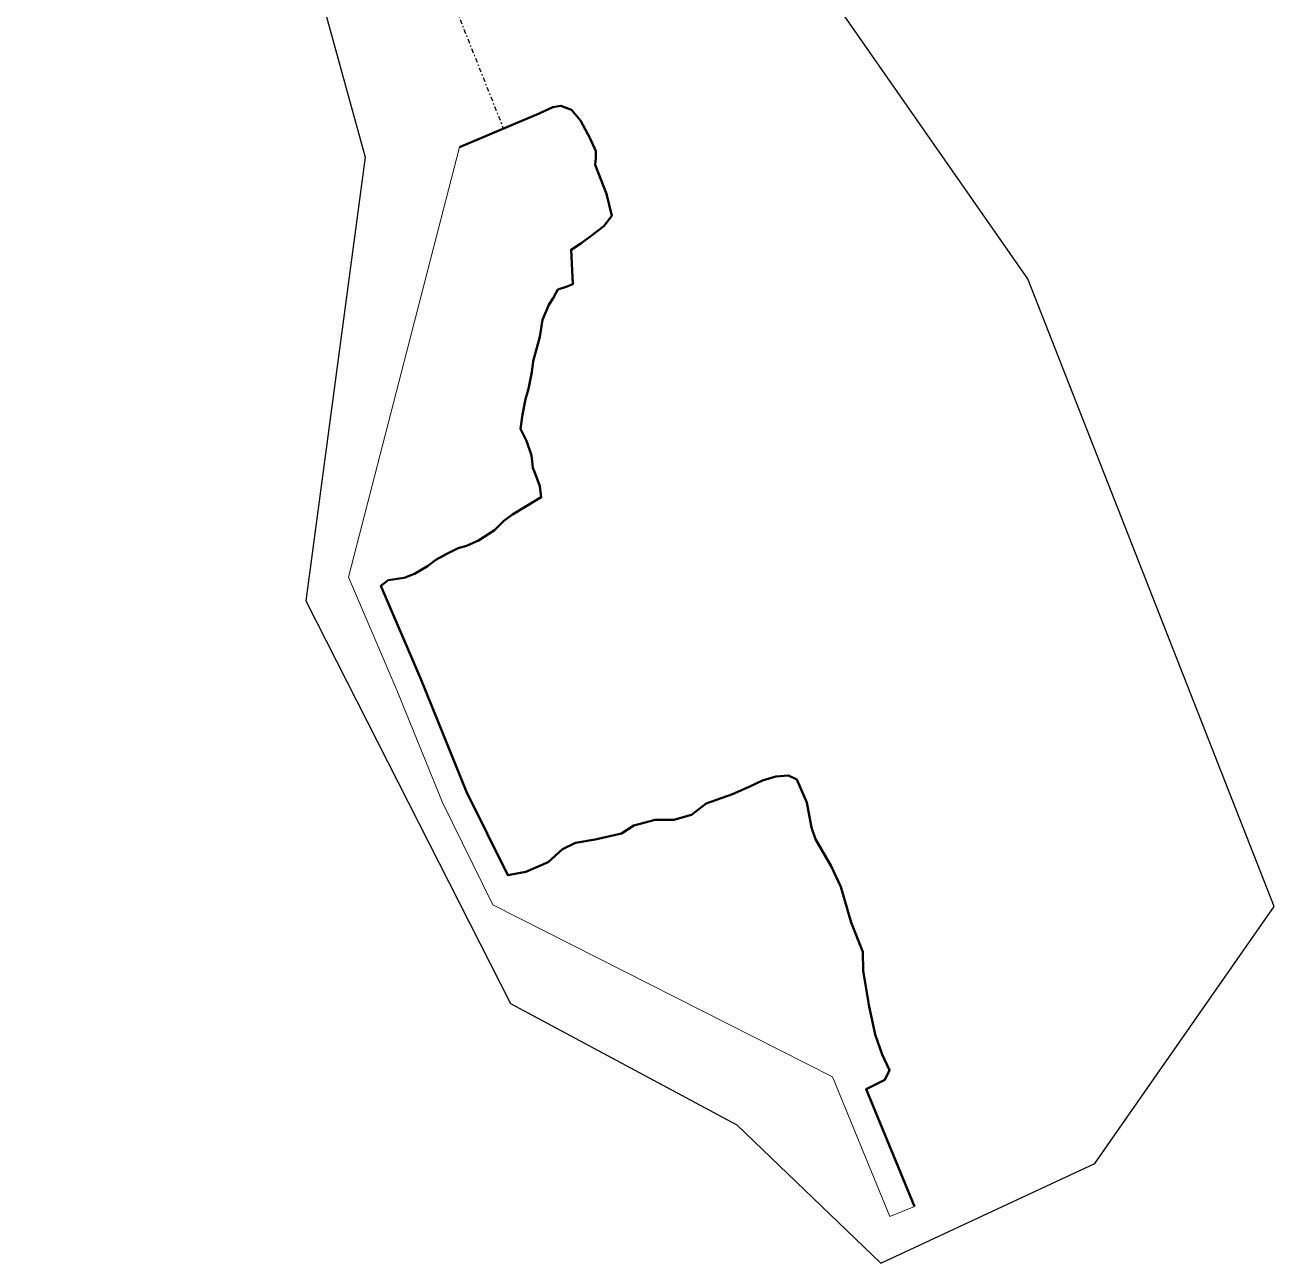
# Model space of a CAD drawing. Header units: millimetres. Extents: x -3113 to 15022, y -19591 to 4665.
# Drawn here: x 12647 to 15022, y -15434 to -13079 of the extents above; entities that cross this region are included whole.
import ezdxf

# ---------------------------------------------------------------- set-up
doc = ezdxf.new("R2010")
doc.units = ezdxf.units.MM
doc.header["$XCLIPFRAME"] = 2
doc.linetypes.add('AI-Linetype-4', pattern=[19.755556, 2.822222, -4.233333, 8.466667, -4.233333])
doc.linetypes.add('DASHED', pattern=[19.05, 12.7, -6.35])
for name, color, linetype, lineweight in [('0A-cutline', 7, 'Continuous', 50), ('0A-detail_incutline', 7, 'DASHED', 25), ('0T-hatch', 7, 'Continuous', 9)]:
    doc.layers.add(name, color=color, linetype=linetype, lineweight=lineweight)
picture_1 = doc.add_image_def('image2.png', size_in_pixel=(1920, 1080))

msp = doc.modelspace()

# ---------------------------------------------------------------- linework, layer by layer
at = {"layer": '0A-cutline'}
msp.add_lwpolyline([(14338, -15325.9), (14246.3, -15103.2), (14282.2, -15085.3), (14290.5, -15066.5), (14276.9, -15036.7), (14263.2, -14999.2), (14251.7, -14942.3), (14241, -14877.2), (14239.8, -14841.7), (14218, -14785.8), (14198.5, -14718.4), (14180.1, -14678.8), (14150.2, -14627.5), (14142.5, -14605.2), (14133.8, -14557.9), (14114.6, -14513.7), (14099, -14506.2), (14074.3, -14508), (14049.2, -14515.9), (14025.3, -14527.1), (13992.1, -14542), (13942.4, -14559.5), (13913.9, -14581.3), (13880.5, -14590.5), (13845.4, -14590.5), (13804.4, -14601.5), (13781, -14616.5), (13731, -14628.2), (13693.4, -14634.1), (13669, -14646.5), (13641.5, -14670.9), (13599, -14689.4), (13564.6, -14696), (13486.2, -14537.6), (13400.1, -14324.6), (13323.3, -14145.6), (13337.5, -14135.1), (13368, -14130.5), (13387.6, -14122.9), (13412.4, -14108.3), (13427.8, -14096.2), (13447.9, -14085.3), (13470.4, -14074.1), (13486.1, -14069.2), (13509.3, -14059.4), (13539.4, -14039.7), (13557.4, -14021.7), (13573.5, -14010), (13628.3, -13977), (13625.7, -13956.1), (13616.9, -13932.1), (13612.6, -13921), (13611.4, -13908.6), (13610.1, -13897.5), (13600.5, -13869.6), (13589.3, -13847.2), (13592.6, -13819.4), (13598.6, -13790.8), (13604.2, -13771), (13610.7, -13739.2), (13613.4, -13718), (13626, -13672.2), (13631, -13639.8), (13643.1, -13611.3), (13650.9, -13598.5), (13660.3, -13582), (13675.9, -13576.6), (13688.6, -13571.6), (13685.2, -13506.3), (13703.6, -13494.3), (13723.6, -13479.8), (13747.6, -13461.3), (13762.6, -13442), (13752.4, -13400.2), (13730.9, -13345), (13732.1, -13332.3), (13732.3, -13318.8), (13721.7, -13294.8), (13703.3, -13260.3), (13685.7, -13240.2), (13665.5, -13232.3), (13650.7, -13235), (13624.2, -13247.1), (13472.9, -13311.5)], dxfattribs=at)
at = {"layer": '0A-detail_incutline', "linetype": 'AI-Linetype-4'}
msp.add_lwpolyline([(13442.4, -12988.5), (13556.5, -13276.4)], dxfattribs=at)
at = {"layer": '0T-hatch'}
msp.add_lwpolyline([(13628.3, -13977), (13625.7, -13956.1), (13616.9, -13932.1), (13612.6, -13921), (13611.4, -13908.6), (13610.1, -13897.5), (13600.5, -13869.6), (13589.3, -13847.2), (13592.6, -13819.4), (13598.6, -13790.8), (13604.2, -13771), (13610.7, -13739.2), (13613.4, -13718), (13626, -13672.2), (13631, -13639.8), (13643.1, -13611.3), (13650.9, -13598.5), (13660.3, -13582), (13675.9, -13576.6), (13688.6, -13571.6), (13685.2, -13506.3), (13703.6, -13494.3), (13723.6, -13479.8), (13747.6, -13461.3), (13762.6, -13442), (13752.4, -13400.2), (13730.9, -13345), (13732.1, -13332.3), (13732.3, -13318.8), (13721.7, -13294.8), (13703.3, -13260.3), (13685.7, -13240.2), (13665.5, -13232.3), (13650.7, -13235), (13624.2, -13247.1), (13472.9, -13311.5), (13261.7, -14129), (13354, -14343.8), (13440.5, -14558), (13536.6, -14752.3), (14182.4, -15079.2), (14291.7, -15344.9), (14338, -15325.9), (14246.3, -15103.2), (14282.2, -15085.3), (14290.5, -15066.5), (14276.9, -15036.7), (14263.2, -14999.2), (14251.7, -14942.3), (14241, -14877.2), (14239.8, -14841.7), (14218, -14785.8), (14198.5, -14718.4), (14180.1, -14678.8), (14150.2, -14627.5), (14142.5, -14605.2), (14133.8, -14557.9), (14114.6, -14513.7), (14099, -14506.2), (14074.3, -14508), (14049.2, -14515.9), (14025.3, -14527.1), (13992.1, -14542), (13942.4, -14559.5), (13913.9, -14581.3), (13880.5, -14590.5), (13845.4, -14590.5), (13804.4, -14601.5), (13781, -14616.5), (13731, -14628.2), (13693.4, -14634.1), (13669, -14646.5), (13641.5, -14670.9), (13599, -14689.4), (13564.6, -14696), (13486.2, -14537.6), (13400.1, -14324.6), (13323.3, -14145.6), (13337.5, -14135.1), (13368, -14130.5), (13387.6, -14122.9), (13412.4, -14108.3), (13427.8, -14096.2), (13447.9, -14085.3), (13470.4, -14074.1), (13486.1, -14069.2), (13509.3, -14059.4), (13539.4, -14039.7), (13557.4, -14021.7), (13573.5, -14010), (13628.3, -13977)], close=True, dxfattribs=at)

# ---------------------------------------------------------------- pictures from other files: only their frames are drawn
at = {"lineweight": 30}
image = msp.add_image(picture_1, insert=(10410.2, -10427.3), size_in_units=(6993, 3933.6), rotation=-68.5657, dxfattribs=at)
image.set_boundary_path([(1666.64, 594.31), (1659.106, 471.335), (1568.307, 335.09), (1216.31, 334.99), (868.08, 418.14), (686.41, 391.6), (641.054, 175.91), (209.55, 259.03), (254.9, 520.13), (561.456, 584.54), (1030.77, 633.86), (1235.12, 747.435), (1469.79, 724.8), (1572.007, 637.8), (1666.64, 594.31)])
image.dxf.flags = 15

doc.saveas('drawing.dxf')
